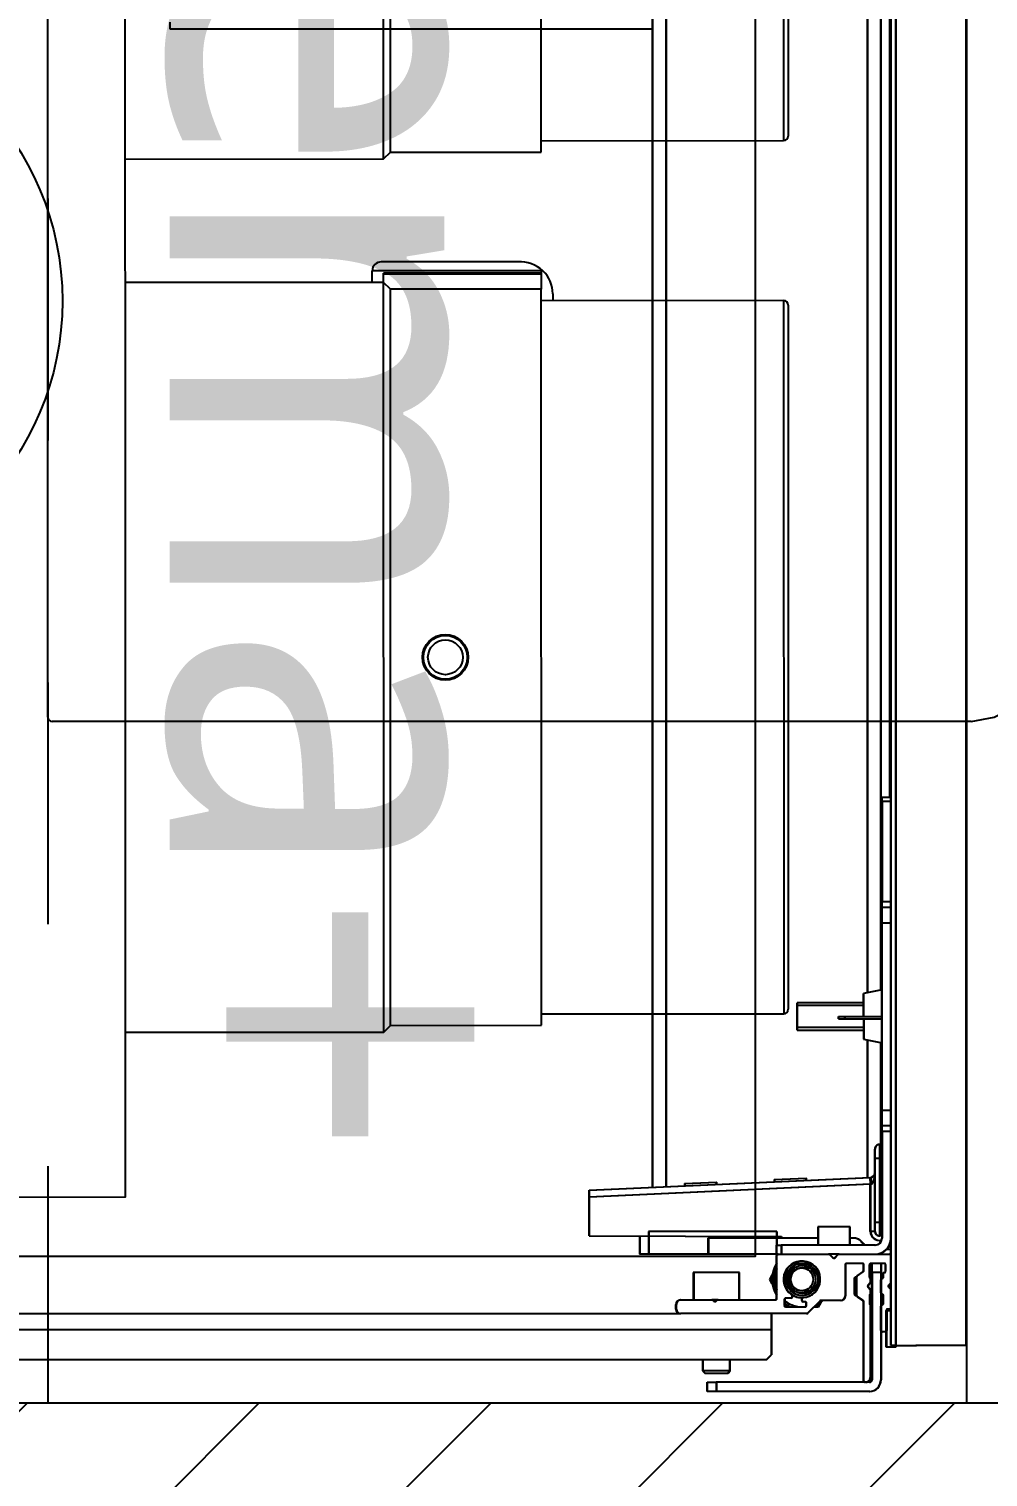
# Model space of a CAD drawing. Extents: x -2932 to 12371, y 2178 to 6224.
# Drawn here: x 6293.4 to 6314.38, y 4298.76 to 4330.44 of the extents above; entities that cross this region are included whole.
import ezdxf
from ezdxf import colors
from ezdxf.entities.mleader import LeaderData, LeaderLine
from ezdxf.math import Vec2, Vec3

# ---------------------------------------------------------------- set-up
doc = ezdxf.new("R2010")
doc.units = 0
doc.header["$PDMODE"] = 67
for name, pattern in [('ACAD_ISO02W100', [15, 12, -3]), ('prlm_ef', [0.165, 0.1, -0.065]), ('Style de ligne -1', [0.41664, 0.20828, -0.20836])]:
    doc.linetypes.add(name, pattern=pattern)
doc.layers.get('0').update_dxf_attribs({"color": 252})
doc.layers.add('_GAZELEC-BOITE INCORPO', color=36, linetype='Continuous', lineweight=18)
doc.layers.add('_GAZELEC-RESERVATION', color=1, linetype='Continuous', lineweight=18)
for name, color, linetype in [('B aménagement intérieur', 252, 'Continuous'), ('B GÈnÈral_Hatch', 252, 'Continuous'), ('B Général', 252, 'Continuous'), ('C ANNOTATIONS-prestations', 252, 'Continuous'), ('GAZ-GAZ N-1', 202, 'Continuous'), ('MTI900_Alu', 252, 'Continuous'), ('prlm-CHAUFF', 30, 'Continuous'), ('prlm-EAU-EF', 161, 'Continuous'), ('prlm-MOD', 64, 'Continuous')]:
    doc.layers.add(name, color=color, linetype=linetype)
doc.layers.add('prlm-ZEROPLOT', color=254, linetype='Continuous', plot=False)
doc.styles.add('Arial', font='arial.ttf')
doc.styles.add('prlm-chauff', font='trebucbi.ttf', dxfattribs={"height": 18})
doc.styles.get("Standard").update_dxf_attribs({"font": 'isocp.shx', "height": 15})
doc.dimstyles.new('200', dxfattribs={"dimscale": 0.1, "dimtxt": 150, "dimasz": 25, "dimexe": 50, "dimexo": 50, "dimgap": 20, "dimtad": 1, "dimdec": 0, "dimdsep": 46, "dimtxsty": 'Arial', "dimblk1": 'DOTBLANK', "dimblk2": 'DOTBLANK', "dimsah": 1, "dimcen": 25, "dimclrd": 5, "dimclre": 5, "dimadec": 0, "dimazin": 0, "dimtfac": 1, "dimtdec": 0, "dimtmove": 0, "dimatfit": 3, "dimldrblk": 'DOTBLANK', "dimfxl": 50, "dimtolj": 1, "dimtzin": 0, "dimarcsym": 0})

# ---------------------------------------------------------------- blocks, each defined once
blk = doc.blocks.new('A n1.200_wc-2')
at = {"layer": 'B Général', "linetype": 'Continuous'}
for p, q in [((-25, -20.1), (-25, 0)), ((-24.9, 0.1), (24.9, 0.1))]:
    blk.add_line(p, q, dxfattribs=at)
at = {"layer": 'B Général', "linetype": 'Continuous', "flags": 128}
blk.add_lwpolyline([(-25, -20.1), (-24.9, -20.6), (-24.75, -20.9), (-24.55, -21.2), (-24.3, -21.45), (-23.9, -21.7), (-23.4, -21.85), (-23.15, -21.9), (23.25, -21.9), (23.55, -21.85), (23.9, -21.7), (24.2, -21.5), (24.45, -21.3), (24.65, -21.05), (24.8, -20.75), (24.9, -20.5), (24.95, -20.3), (25, -20.1)], dxfattribs=at)
at = {"layer": 'B Général', "linetype": 'Continuous'}
blk.add_arc((-24.9, 0), 0.1, 90, 180, dxfattribs=at)
blk = doc.blocks.new('A n1.Groupe-6-1')
at = {"layer": 'B Général', "linetype": 'Style de ligne -1', "ltscale": 25.4, "flags": 128}
blk.add_lwpolyline([(-35.4, 7.6), (35.6, 7.6), (35.6, -32.4), (-35.4, -32.4)], close=True, dxfattribs=at)
at = {"layer": 'B Général', "xscale": -1, "rotation": 270}
blk.add_blockref('A n1.200_wc-2', (35.5, 7.5), dxfattribs=at)
blk = doc.blocks.new('A n1.WC-plan-PMR')
at = {"layer": 'B Général'}
blk.add_blockref('A n1.Groupe-6-1', (0, 0), dxfattribs=at)
blk = doc.blocks.new('A n1.T4 A32_A33 (2D)')
at = {"layer": 'B Général', "rotation": 180}
blk.add_blockref('A n1.WC-plan-PMR', (-583.58, 219.235), dxfattribs=at)
blk = doc.blocks.new('A n1.G 100_80')
at = {"layer": 'B Général', "linetype": 'Continuous'}
blk.add_line((48.52, 43.75), (48.52, -43.75), dxfattribs=at)
at = {"layer": 'B Général', "linetype": 'Continuous', "flags": 128}
blk.add_lwpolyline([(9.5, -45), (9.5, 45), (48.52, 45), (48.52, -45)], close=True, dxfattribs=at)
at = {"layer": 'C ANNOTATIONS-prestations'}
for p, q in [((43.05, 44.75), (42.85, 44.75)), ((42.85, 44.75), (42.85, 44.55)), ((46.4, 44.75), (43.05, 44.75)), ((43.05, 44.55), (43.05, 44.75)), ((42.75, 44.3), (42.8, 44.35)), ((42.8, 44.35), (43.3, 44.35)), ((42.85, 44.55), (43.05, 44.55)), ((46.4, 44.55), (43.05, 44.55)), ((43.3, 44.35), (43.35, 44.3)), ((46.27, 44.52), (46.27, 42.791)), ((46.32, 44.55), (46.3, 44.55)), ((46.42, 42.855), (46.42, 44.45)), ((46.45, 42.15), (46.45, 44.5)), ((46.65, 42.15), (46.65, 44.5)), ((13.65, 44.05), (44.15, 44.05)), ((43.35, 44.3), (42.75, 44.3)), ((42.75, 44.05), (42.75, 44.3)), ((43.35, 44.3), (43.35, 44.05)), ((44.15, 44.05), (44.25, 43.95)), ((44.25, 43.4), (44.25, 43.95)), ((46.97, 43.78), (46.77, 43.78)), ((46.77, 43.78), (46.77, 42.98)), ((46.87, 43.75), (46.87, -43.75)), ((46.97, 43.75), (46.87, 43.75)), ((46.97, 43.75), (46.97, 43.78)), ((46.97, -43.75), (46.97, 43.75)), ((46.97, 43.75), (47.42, 43.75)), ((48.52, 43.75), (47.42, 43.75)), ((13.55, 43.4), (44.25, 43.4)), ((44.25, 43.05), (44.25, 43.4)), ((46.65, 43.42), (46.65, 42.885)), ((46.74, 43.45), (46.68, 43.45)), ((46.77, 42.98), (46.77, 43.42)), ((15.5, 43.05), (42.27, 43.05)), ((42.17, 42.95), (42.17, 42.85)), ((45.028, 43.05), (42.27, 43.05)), ((42.979, 42.759), (42.999, 42.779)), ((43.041, 42.779), (43.061, 42.759)), ((44.566, 42.9), (44.54, 42.854)), ((44.54, 42.74), (44.54, 42.87)), ((44.57, 42.9), (44.99, 42.9)), ((44.92, 42.76), (44.92, 42.729)), ((44.99, 42.79), (44.95, 42.79)), ((45.02, 42.87), (45.02, 42.82)), ((45.321, 42.769), (45.049, 43.041)), ((45.27, 42.906), (45.184, 42.906)), ((45.328, 42.806), (45.27, 42.906)), ((45.77, 42.76), (45.342, 42.76)), ((46.257, 42.766), (46.133, 42.679)), ((46.4, 42.653), (46.4, 42.827)), ((46.7, 42.826), (46.7, 42.654)), ((46.77, 42.98), (46.87, 42.98)), ((46.84, 42.95), (46.8, 42.95)), ((42.27, 42.75), (42.958, 42.75)), ((42.55, 42.15), (42.55, 42.75)), ((43.082, 42.75), (42.958, 42.75)), ((43.082, 42.75), (44.34, 42.75)), ((43.55, 42.75), (43.55, 42.15)), ((44.37, 42.72), (44.37, 41.78)), ((44.68, 42.71), (44.57, 42.71)), ((44.71, 42.657), (44.71, 42.68)), ((45.87, 41.98), (45.87, 42.66)), ((46.07, 42.63), (46.09, 42.65)), ((46.07, 42.27), (46.07, 42.63)), ((46.07, 42.607), (46.12, 42.607)), ((46.09, 42.25), (46.09, 42.65)), ((46.09, 42.65), (46.12, 42.65)), ((46.12, 42.654), (46.12, 42.246)), ((46.371, 42.471), (46.42, 42.521)), ((46.4, 42.65), (46.45, 42.65)), ((46.4, 42.607), (46.45, 42.607)), ((46.42, 42.521), (46.42, 42.625)), ((46.65, 42.595), (46.65, 42.31)), ((46.661, 42.651), (46.7, 42.69)), ((46.661, 42.618), (46.661, 42.651)), ((46.821, 42.471), (46.87, 42.521)), ((46.835, 42.414), (46.835, 42.486)), ((43.55, 42.15), (42.55, 42.15)), ((44.278, 42.4), (44.22, 42.3)), ((44.22, 42.3), (44.278, 42.2)), ((46.07, 42.293), (46.12, 42.293)), ((46.09, 42.25), (46.07, 42.27)), ((46.12, 42.25), (46.09, 42.25)), ((46.133, 42.221), (46.257, 42.134)), ((46.42, 42.379), (46.371, 42.429)), ((46.4, 42.293), (46.45, 42.293)), ((46.4, 42.252), (46.4, 41.98)), ((46.45, 42.25), (46.4, 42.25)), ((46.42, 42.28), (46.42, 42.379)), ((46.65, 42.15), (46.45, 42.15)), ((46.45, 42.15), (46.45, 41.95)), ((46.65, 41.95), (46.65, 42.15)), ((46.661, 42.25), (46.661, 42.287)), ((46.7, 42.21), (46.661, 42.25)), ((46.7, 42.251), (46.7, 42.15)), ((46.7, 42.15), (46.72, 42.15)), ((46.87, 42.379), (46.821, 42.429)), ((45.114, 41.95), (44.726, 41.95)), ((45.529, 41.759), (45.599, 41.829)), ((45.641, 41.829), (45.711, 41.759)), ((46.24, 41.95), (45.9, 41.95)), ((46.27, 42.109), (46.27, 41.98)), ((46.72, 41.95), (46.43, 41.95)), ((46.75, 42.12), (46.75, 41.98)), ((41.57, 41.75), (41.37, 41.75)), ((41.37, 41.354), (41.37, 41.75)), ((42.87, 41.75), (41.57, 41.75)), ((41.57, 41.25), (41.57, 41.75)), ((44.37, 41.75), (42.87, 41.75)), ((42.87, 41.4), (42.87, 41.75)), ((44.4, 41.75), (44.37, 41.75)), ((44.37, 41.75), (44.37, 41.55)), ((44.37, 41.4), (44.37, 41.55)), ((44.37, 41.55), (44.47, 41.55)), ((44.4, 41.75), (45.508, 41.75)), ((44.47, 41.55), (44.47, 41.75)), ((46.52, 41.55), (44.47, 41.55)), ((45.27, 41.15), (45.27, 41.55)), ((45.732, 41.75), (45.508, 41.75)), ((45.732, 41.75), (46.84, 41.75)), ((45.97, 41.55), (45.97, 41.15)), ((46.87, 41.65), (46.765, 41.65)), ((46.87, 41.75), (46.84, 41.75)), ((40.27, 41.351), (44.47, 41.36)), ((40.27, 41.351), (40.27, 40.5)), ((44.37, 41.25), (41.57, 41.25)), ((44.37, 41.4), (42.87, 41.4)), ((44.37, 41.25), (44.37, 41.4)), ((45.27, 41.4), (44.37, 41.4)), ((44.47, 41.36), (44.472, 41.4)), ((46.067, 41.4), (45.97, 41.4)), ((46.42, 41.25), (46.42, 40.221)), ((46.52, 41.25), (46.42, 41.25)), ((46.52, 41.25), (46.52, 41.05)), ((46.67, 41.35), (46.62, 41.35)), ((46.62, 41.05), (46.62, 41.35)), ((46.67, 39.067), (46.67, 41.4)), ((45.97, 41.15), (45.27, 41.15)), ((46.52, 41.05), (46.52, 39.65)), ((46.52, 41.05), (46.62, 41.05)), ((46.62, 41.05), (46.67, 41.05)), ((46.62, 39.65), (46.62, 41.05)), ((46.42, 40.221), (40.27, 40.5)), ((40.27, 40.5), (40.27, 40.35)), ((40.27, 40.35), (46.413, 40.071)), ((41.65, 2.775), (41.65, 40.287)), ((41.95, 2.775), (41.95, 40.274)), ((42.354, 40.205), (42.357, 40.255)), ((42.354, 40.205), (43.056, 40.173)), ((43.058, 40.223), (43.056, 40.173)), ((44.316, 40.116), (44.319, 40.166)), ((44.316, 40.116), (45.018, 40.084)), ((45.02, 40.134), (45.018, 40.084)), ((46.35, 37.066), (46.35, 40.074)), ((46.413, 40.071), (46.42, 40.221)), ((46.413, 40.071), (46.425, 40.07)), ((46.425, 40.22), (46.42, 40.221)), ((46.52, 39.65), (46.52, 39.45)), ((46.52, 39.65), (46.62, 39.65)), ((46.67, 39.65), (46.62, 39.65)), ((46.62, 39.35), (46.62, 39.65)), ((46.62, 39.35), (46.67, 39.35)), ((46.65, 39.35), (46.65, 37.126)), ((46.87, 39.067), (46.67, 39.067)), ((46.67, 39.067), (46.67, 38.932)), ((46.67, 38.932), (46.67, 38.6)), ((46.67, 38.932), (46.87, 38.932)), ((46.67, 38.6), (46.67, 34.5)), ((46.67, 38.6), (46.87, 38.6)), ((46.27, 37.05), (46.67, 37.13)), ((44.82, 36.85), (44.82, 36.25)), ((44.82, 36.85), (46.27, 36.85)), ((46.27, 36.789), (44.82, 36.789)), ((46.27, 36.6), (46.27, 37.05)), ((45.725, 36.6), (45.725, 36.55)), ((45.725, 36.6), (45.861, 36.6)), ((45.725, 36.55), (45.861, 36.55)), ((45.861, 36.6), (45.861, 36.55)), ((45.861, 36.6), (46.67, 36.6)), ((45.861, 36.55), (46.67, 36.55)), ((46.27, 36.55), (46.27, 36.05)), ((46.27, 36.311), (44.82, 36.311)), ((46.27, 36.25), (44.82, 36.25)), ((46.67, 35.97), (46.27, 36.05)), ((46.35, 2.6), (46.35, 36.034)), ((46.65, 35.974), (46.65, 2.5)), ((46.67, 34.5), (46.87, 34.5)), ((46.67, 34.5), (46.67, 34.168)), ((46.87, 34.168), (46.67, 34.168)), ((46.67, 34.168), (46.67, 34.033)), ((46.67, 31.85), (46.67, 34.033)), ((46.67, 34.033), (46.87, 34.033)), ((46.67, 31.85), (46.67, 31.75)), ((46.87, 31.85), (46.67, 31.85)), ((46.67, 31.75), (46.87, 31.75)), ((46.85, 31.75), (46.85, 2.433)), ((31.1, 14.95), (41.65, 14.95))]:
    blk.add_line(p, q, dxfattribs=at)
at = {"layer": 'C ANNOTATIONS-prestations', "flags": 128}
for points in [[(46.4, 44.75, -0.198912), (46.577, 44.677, -0.198912), (46.65, 44.5)], [(46.27, 44.52, -0.198912), (46.279, 44.541, -0.198912), (46.3, 44.55)], [(46.32, 44.55, -0.198912), (46.391, 44.521, -0.198912), (46.42, 44.45)], [(46.4, 44.55, -0.198912), (46.435, 44.535, -0.198912), (46.45, 44.5)], [(46.65, 43.42, -0.198912), (46.659, 43.441, -0.198912), (46.68, 43.45)], [(46.74, 43.45, -0.198912), (46.761, 43.441, -0.198912), (46.77, 43.42)], [(42.17, 42.95, -0.198912), (42.199, 43.021, -0.198912), (42.27, 43.05)], [(42.27, 42.75, -0.198912), (42.199, 42.779, -0.198912), (42.17, 42.85)], [(42.999, 42.779, -0.198912), (43.02, 42.788, -0.198912), (43.041, 42.779)], [(44.54, 42.87, -0.198912), (44.549, 42.891, -0.198912), (44.57, 42.9)], [(44.54, 42.764, -0.104675), (44.761, 42.879, -0.104675), (45.009, 42.893)], [(44.54, 42.827, -0.02871), (44.603, 42.867, -0.02871), (44.67, 42.9)], [(44.92, 42.76, -0.198912), (44.929, 42.781, -0.198912), (44.95, 42.79)], [(44.99, 42.9, -0.198912), (45.011, 42.891, -0.198912), (45.02, 42.87)], [(45.02, 42.82, -0.198912), (45.011, 42.799, -0.198912), (44.99, 42.79)], [(45.028, 43.05, -0.098491), (45.039, 43.048, -0.098491), (45.049, 43.041)], [(45.207, 42.883, -0.041018), (45.298, 42.829, -0.041018), (45.379, 42.76)], [(45.342, 42.76, -0.098491), (45.331, 42.762, -0.098491), (45.321, 42.769)], [(45.77, 42.76, -0.198912), (45.841, 42.731, -0.198912), (45.87, 42.66)], [(46.27, 42.791, -0.120588), (46.267, 42.777, -0.120588), (46.257, 42.766)], [(46.4, 42.827, -0.155096), (46.406, 42.844, -0.155096), (46.42, 42.855)], [(46.675, 42.855, -0.17724), (46.657, 42.866, -0.17724), (46.65, 42.885)], [(46.675, 42.855, -0.17724), (46.693, 42.845, -0.17724), (46.7, 42.826)], [(46.8, 42.95, -0.198912), (46.779, 42.959, -0.198912), (46.77, 42.98)], [(46.84, 42.95, -0.198912), (46.861, 42.941, -0.198912), (46.87, 42.92)], [(42.979, 42.759, -0.098491), (42.969, 42.752, -0.098491), (42.958, 42.75)], [(43.082, 42.75, -0.098491), (43.071, 42.752, -0.098491), (43.061, 42.759)], [(44.37, 41.954, -0.14145), (44.27, 42.3, -0.14145), (44.37, 42.646)], [(44.37, 42.06, -0.103148), (44.32, 42.3, -0.103148), (44.37, 42.54)], [(44.34, 42.75, -0.198912), (44.361, 42.741, -0.198912), (44.37, 42.72)], [(44.948, 42.699, -0.366532), (45.318, 42.338, -0.366532), (45.023, 41.914, -0.366532), (44.556, 42.135, -0.366532), (44.697, 42.632)], [(44.57, 42.71, -0.198912), (44.549, 42.719, -0.198912), (44.54, 42.74)], [(44.68, 42.71, -0.198912), (44.701, 42.701, -0.198912), (44.71, 42.68)], [(44.697, 42.632, -0.082935), (44.817, 42.687, -0.082935), (44.948, 42.699)], [(44.71, 42.657, -0.122946), (44.706, 42.643, -0.122946), (44.697, 42.632)], [(44.948, 42.699, -0.189855), (44.928, 42.709, -0.189855), (44.92, 42.729)], [(46.12, 42.654, -0.120588), (46.123, 42.668, -0.120588), (46.133, 42.679)], [(46.371, 42.429, -0.198912), (46.362, 42.45, -0.198912), (46.371, 42.471)], [(46.42, 42.625, -0.155096), (46.406, 42.636, -0.155096), (46.4, 42.653)], [(46.661, 42.651, -0.013224), (46.655, 42.65, -0.013224), (46.65, 42.65)], [(46.65, 42.595, -0.17724), (46.657, 42.614, -0.17724), (46.675, 42.625)], [(46.7, 42.654, -0.17724), (46.693, 42.635, -0.17724), (46.675, 42.625)], [(46.821, 42.429, -0.198912), (46.812, 42.45, -0.198912), (46.821, 42.471)], [(46.133, 42.221, -0.120588), (46.123, 42.232, -0.120588), (46.12, 42.246)], [(46.257, 42.134, -0.120588), (46.267, 42.123, -0.120588), (46.27, 42.109)], [(46.4, 42.252, -0.155096), (46.406, 42.269, -0.155096), (46.42, 42.28)], [(46.675, 42.28, -0.17724), (46.657, 42.291, -0.17724), (46.65, 42.31)], [(46.65, 42.25, -0.013224), (46.655, 42.25, -0.013224), (46.661, 42.25)], [(46.675, 42.28, -0.17724), (46.693, 42.27, -0.17724), (46.7, 42.251)], [(46.72, 42.15, -0.198912), (46.741, 42.141, -0.198912), (46.75, 42.12)], [(45.599, 41.829, -0.198912), (45.62, 41.838, -0.198912), (45.641, 41.829)], [(45.9, 41.95, -0.198912), (45.879, 41.959, -0.198912), (45.87, 41.98)], [(46.27, 41.98, -0.198912), (46.261, 41.959, -0.198912), (46.24, 41.95)], [(46.43, 41.95, -0.198912), (46.409, 41.959, -0.198912), (46.4, 41.98)], [(46.75, 41.98, -0.198912), (46.741, 41.959, -0.198912), (46.72, 41.95)], [(44.4, 41.75, -0.198912), (44.379, 41.759, -0.198912), (44.37, 41.78)], [(45.529, 41.759, -0.098491), (45.519, 41.752, -0.098491), (45.508, 41.75)], [(45.732, 41.75, -0.098491), (45.721, 41.752, -0.098491), (45.711, 41.759)], [(46.22, 41.472, -0.028434), (46.259, 41.513, -0.028434), (46.302, 41.55)], [(46.52, 41.75, -0.198912), (46.767, 41.648, -0.198912), (46.87, 41.4)], [(46.52, 41.55, -0.198912), (46.626, 41.506, -0.198912), (46.67, 41.4)], [(46.87, 41.78, -0.198912), (46.861, 41.759, -0.198912), (46.84, 41.75)], [(46.22, 41.472, -0.109774), (46.151, 41.419, -0.109774), (46.067, 41.4)], [(46.42, 41.25, -0.227222), (46.495, 41.406, -0.227222), (46.663, 41.445)], [(46.52, 41.25, -0.198912), (46.549, 41.321, -0.198912), (46.62, 41.35)], [(46.425, 40.07, -0.193016), (46.492, 40.04, -0.193016), (46.52, 39.97)], [(46.62, 39.35, -0.198912), (46.549, 39.379, -0.198912), (46.52, 39.45)]]:
    blk.add_lwpolyline(points, format="xyb", dxfattribs=at)
at = {"layer": 'C ANNOTATIONS-prestations'}
for radius in [0.35, 0.3, 0.25]:
    blk.add_circle((44.92, 42.3), radius, dxfattribs=at)
for points, knots in [([(46.425, 40.07), (46.424, 40.07), (46.424, 40.071), (46.424, 40.072), (46.423, 40.074), (46.422, 40.083), (46.422, 40.103), (46.422, 40.13), (46.423, 40.182), (46.424, 40.218), (46.424, 40.219), (46.425, 40.22)], [0, 0, 0, 1, 2, 3, 4, 5, 6, 7, 8, 8, 9, 9, 9]), ([(46.425, 40.22), (46.425, 40.22), (46.437, 40.218), (46.454, 40.206), (46.467, 40.191), (46.48, 40.171), (46.491, 40.146), (46.501, 40.117), (46.513, 40.068), (46.52, 40.004), (46.52, 39.975), (46.52, 39.972), (46.52, 39.97)], [0, 0, 0, 1, 2, 3, 4, 5, 6, 7, 8, 9, 9, 10, 10, 10])]:
    blk.add_open_spline(points, degree=2, knots=knots, dxfattribs=at)
blk = doc.blocks.new('xi.thema+')
at = {"layer": 'prlm-CHAUFF', "color": 0}
blk.add_lwpolyline([(-20.9, 0), (-20.9, 34.4), (20.9, 34.4), (20.9, 0)], close=True, dxfattribs=at)
blk.add_circle((0, 13), 6.25, dxfattribs=at)
at = {"layer": 'prlm-CHAUFF', "color": 0, "insert": (0, 25.539), "char_height": 8, "width": 7.19706, "attachment_point": 5, "style": 'prlm-chauff'}
blk.add_mtext('thema+', dxfattribs=at)
blk = doc.blocks.new('A n0.MTI900_Alu_390')
at = {"layer": 'MTI900_Alu', "color": 1, "linetype": 'Continuous'}
for p, q in [((-4.34, -0.405), (-4.34, -3.475)), ((-4.405, -0.415), (-4.405, -3.465)), ((-4.305, -0.6), (-4.305, -3.277)), ((-1.495, -2.16), (-1.495, -3.215)), ((-1.48, -2.16), (-1.495, -2.16)), ((-4.1351, -3.077), (-4.136, -3.497)), ((-4.1351, -3.077), (-4.05, -3.077)), ((-4.0221, -3.692), (-4.05, -3.077)), ((-4.05, -3.077), (-4.035, -3.077)), ((-4.035, -3.077), (-4.0071, -3.6913)), ((-4.175, -3.207), (-4.175, -3.187)), ((-4.1353, -3.187), (-4.175, -3.187)), ((-4.175, -3.337), (-4.175, -3.207)), ((-4.125, -3.207), (-4.175, -3.207)), ((-4.125, -3.487), (-4.125, -3.207)), ((-0.2775, -3.215), (-4.0287, -3.215)), ((-0.2775, -3.245), (-4.0274, -3.245)), ((-4.305, -3.5528), (-4.305, -3.277)), ((-4.295, -3.267), (-4.285, -3.267)), ((-4.275, -3.277), (-4.275, -3.3458)), ((-4.0205, -3.2854), (-4.0255, -3.2857)), ((-4.0205, -3.2854), (-4.0173, -3.3556)), ((-4.43, -3.325), (-4.435, -3.33)), ((-4.43, -3.385), (-4.43, -3.325)), ((-4.405, -3.325), (-4.43, -3.325)), ((-4.215, -3.305), (-4.275, -3.305)), ((-4.215, -3.405), (-4.215, -3.305)), ((-4.475, -3.355), (-4.475, -3.335)), ((-4.475, -3.335), (-4.455, -3.335)), ((-4.475, -3.69), (-4.475, -3.355)), ((-4.455, -3.355), (-4.475, -3.355)), ((-4.455, -3.335), (-4.455, -3.355)), ((-4.455, -3.69), (-4.455, -3.355)), ((-4.435, -3.33), (-4.435, -3.38)), ((-4.2759, -3.3479), (-4.2779, -3.3499)), ((-4.2779, -3.3541), (-4.2759, -3.3561)), ((-4.275, -3.3582), (-4.275, -3.3458)), ((-4.175, -3.487), (-4.175, -3.337)), ((-4.14, -3.337), (-4.175, -3.337)), ((-4.14, -3.487), (-4.14, -3.337)), ((-4.0223, -3.3558), (-4.0173, -3.3556)), ((-4.435, -3.38), (-4.43, -3.385)), ((-4.43, -3.385), (-4.405, -3.385)), ((-4.275, -3.3582), (-4.275, -3.484)), ((-4.275, -3.405), (-4.215, -3.405)), ((-4.405, -3.465), (-4.395, -3.475)), ((-4.34, -3.475), (-4.395, -3.475)), ((-4.305, -3.475), (-4.34, -3.475)), ((-4.24, -3.4778), (-4.23, -3.472)), ((-4.23, -3.472), (-4.22, -3.4778)), ((-4.0116, -3.4816), (-4.0166, -3.4819)), ((-4.0116, -3.4816), (-4.0084, -3.5518)), ((-4.29, -3.5066), (-4.2854, -3.504)), ((-4.29, -3.507), (-4.29, -3.549)), ((-4.274, -3.504), (-4.287, -3.504)), ((-4.272, -3.487), (-4.178, -3.487)), ((-4.271, -3.518), (-4.271, -3.507)), ((-4.175, -3.49), (-4.175, -3.487)), ((-4.175, -3.487), (-4.155, -3.487)), ((-4.175, -3.49), (-4.175, -3.6008)), ((-4.155, -3.497), (-4.175, -3.497)), ((-4.14, -3.487), (-4.155, -3.487)), ((-4.155, -3.487), (-4.155, -3.497)), ((-4.155, -3.702), (-4.155, -3.497)), ((-4.125, -3.487), (-4.14, -3.487)), ((-4.14, -3.577), (-4.14, -3.487)), ((-4.136, -3.497), (-4.14, -3.4972)), ((-4.279, -3.549), (-4.279, -3.545)), ((-4.276, -3.542), (-4.2729, -3.542)), ((-4.2657, -3.521), (-4.268, -3.521)), ((-4.195, -3.5614), (-4.195, -3.5226)), ((-3.685, -3.532), (-3.625, -3.532)), ((-3.685, -3.532), (-3.685, -3.677)), ((-3.6789, -3.677), (-3.6789, -3.532)), ((-3.6311, -3.677), (-3.6311, -3.532)), ((-3.625, -3.677), (-3.625, -3.532)), ((-4.2769, -3.5821), (-4.3041, -3.5549)), ((-4.2906, -3.577), (-4.2906, -3.5684)), ((-4.2806, -3.5828), (-4.2906, -3.577)), ((-4.287, -3.552), (-4.282, -3.552)), ((-4.115, -3.577), (-4.155, -3.577)), ((-4.115, -3.647), (-4.115, -3.577)), ((-4.0134, -3.552), (-4.0084, -3.5518)), ((-4.276, -3.627), (-4.276, -3.5842)), ((-4.1759, -3.6029), (-4.1829, -3.6099)), ((-4.175, -3.6232), (-4.175, -3.6008)), ((-4.198, -3.637), (-4.266, -3.637)), ((-4.195, -3.674), (-4.195, -3.64)), ((-4.1829, -3.6141), (-4.1759, -3.6211)), ((-4.175, -3.6232), (-4.175, -3.734)), ((-3.66, -3.6225), (-3.655, -3.6225)), ((-3.66, -3.6225), (-3.66, -3.6361)), ((-3.66, -3.6361), (-3.655, -3.6361)), ((-3.66, -3.6361), (-3.66, -3.717)), ((-3.655, -3.6225), (-3.655, -3.6361)), ((-3.655, -3.6361), (-3.655, -3.717)), ((-4.2766, -3.6757), (-4.2679, -3.6633)), ((-4.2654, -3.662), (-4.2246, -3.662)), ((-4.263, -3.657), (-4.265, -3.659)), ((-4.225, -3.659), (-4.265, -3.659)), ((-4.265, -3.659), (-4.265, -3.662)), ((-4.227, -3.657), (-4.263, -3.657)), ((-4.2607, -3.657), (-4.2607, -3.662)), ((-4.2293, -3.657), (-4.2293, -3.662)), ((-4.225, -3.659), (-4.227, -3.657)), ((-4.225, -3.662), (-4.225, -3.659)), ((-4.2221, -3.6633), (-4.2134, -3.6757)), ((-4.155, -3.647), (-4.115, -3.647)), ((-4.14, -3.6567), (-4.14, -3.647)), ((-4.455, -3.682), (-4.455, -3.68)), ((-4.452, -3.677), (-4.2791, -3.677)), ((-4.215, -3.695), (-4.45, -3.695)), ((-4.2855, -3.692), (-4.445, -3.692)), ((-4.2653, -3.69), (-4.2827, -3.69)), ((-4.265, -3.69), (-4.265, -3.695)), ((-4.2521, -3.692), (-4.2625, -3.692)), ((-4.2607, -3.69), (-4.2607, -3.695)), ((-4.2471, -3.6871), (-4.2521, -3.692)), ((-4.2379, -3.692), (-4.2429, -3.6871)), ((-4.228, -3.692), (-4.2379, -3.692)), ((-4.2293, -3.69), (-4.2293, -3.695)), ((-4.2252, -3.69), (-4.198, -3.69)), ((-4.225, -3.695), (-4.225, -3.69)), ((-4.215, -3.715), (-4.215, -3.695)), ((-4.215, -3.695), (-4.195, -3.695)), ((-4.2109, -3.677), (-4.198, -3.677)), ((-4.195, -3.722), (-4.195, -3.693)), ((-4.125, -3.692), (-4.0221, -3.692)), ((-4.125, -3.702), (-4.125, -3.692)), ((-4.125, -3.702), (-4.105, -3.702)), ((-4.105, -3.702), (-3.965, -3.702)), ((-4.105, -3.702), (-4.105, -3.712)), ((-4.0071, -3.6913), (-4.0221, -3.692)), ((-4.022, -3.6925), (-4.0221, -3.692)), ((-3.7066, -3.685), (-4.0074, -3.685)), ((-4.0071, -3.6913), (-4.007, -3.6925)), ((-3.965, -3.702), (-3.945, -3.702)), ((-3.965, -3.702), (-3.965, -3.712)), ((-3.705, -3.677), (-3.713, -3.717)), ((-3.66, -3.677), (-3.705, -3.677)), ((-3.655, -3.677), (-3.605, -3.677)), ((-3.597, -3.717), (-3.605, -3.677)), ((-0.26, -3.685), (-3.6034, -3.685)), ((-4.215, -3.715), (-4.45, -3.715)), ((-4.378, -3.747), (-4.378, -3.727)), ((-4.378, -3.727), (-4.298, -3.727)), ((-4.375, -3.737), (4.375, -3.737)), ((-4.375, -3.747), (-4.375, -3.737)), ((-4.345, -3.724), (-4.345, -3.718)), ((-4.342, -3.715), (-4.2885, -3.715)), ((-4.298, -3.727), (-4.342, -3.727)), ((-4.298, -3.727), (-4.298, -3.737)), ((-4.295, -3.734), (-4.295, -3.73)), ((-4.2826, -3.72), (-4.2654, -3.72)), ((-4.2651, -3.7161), (-4.269, -3.72)), ((-4.2618, -3.7161), (-4.2651, -3.7161)), ((-4.2595, -3.715), (-4.231, -3.715)), ((-4.2471, -3.7321), (-4.2521, -3.737)), ((-4.2414, -3.7335), (-4.2486, -3.7335)), ((-4.2379, -3.737), (-4.2429, -3.7321)), ((-4.2249, -3.7161), (-4.2287, -3.7161)), ((-4.2251, -3.72), (-4.215, -3.72)), ((-4.221, -3.72), (-4.2249, -3.7161)), ((-4.195, -3.715), (-4.215, -3.715)), ((-4.215, -3.72), (-4.215, -3.722)), ((-4.212, -3.725), (-4.198, -3.725)), ((-4.175, -3.737), (-4.175, -3.734)), ((-4.165, -3.737), (-4.165, -3.7265)), ((-3.9067, -3.717), (-4.14, -3.717)), ((-4.135, -3.717), (-4.135, -3.712)), ((-4.105, -3.712), (-4.135, -3.712)), ((-4.105, -3.712), (-4.105, -3.717)), ((-3.965, -3.712), (-4.105, -3.712)), ((-3.965, -3.717), (-3.965, -3.712)), ((-3.935, -3.712), (-3.965, -3.712)), ((-3.935, -3.712), (-3.935, -3.717)), ((-3.935, -3.715), (-3.7126, -3.715)), ((-3.9067, -3.737), (-3.9067, -3.717)), ((-3.9067, -3.717), (-3.8932, -3.717)), ((-3.8932, -3.717), (-3.86, -3.717)), ((-3.8932, -3.717), (-3.8932, -3.737)), ((-3.86, -3.717), (-3.45, -3.717)), ((-3.86, -3.717), (-3.86, -3.737)), ((-3.5974, -3.715), (-0.25, -3.715)), ((-3.45, -3.717), (-3.45, -3.737)), ((-3.45, -3.717), (-3.4168, -3.717)), ((-3.4168, -3.737), (-3.4168, -3.717)), ((-3.4168, -3.717), (-3.4033, -3.717)), ((-3.185, -3.717), (-3.4033, -3.717)), ((-3.4033, -3.717), (-3.4033, -3.737)), ((-3.185, -3.717), (-3.175, -3.717)), ((-3.185, -3.737), (-3.185, -3.717)), ((-3.175, -3.717), (-3.175, -3.737)), ((-3.175, -3.735), (-0.2433, -3.735)), ((-4.375, -3.747), (-4.378, -3.747)), ((4.375, -3.747), (-4.375, -3.747)), ((-4.375, -3.747), (-4.375, -3.792)), ((-4.375, -3.902), (-4.375, -3.792)), ((-4.375, -3.902), (4.375, -3.902))]:
    blk.add_line(p, q, dxfattribs=at)
for radius in [0.035, 0.03, 0.025]:
    blk.add_circle((-4.23, -3.542), radius, dxfattribs=at)
for centre, radius, start, end in [((-4.295, -3.277), 0.01, 90, 180), ((-4.285, -3.277), 0.01, 0, 90), ((-4.2758, -3.352), 0.003, 135, 225), ((-4.278, -3.3458), 0.003, 315, 0), ((-4.278, -3.3582), 0.003, 0, 45), ((-4.272, -3.484), 0.003, 180, 270), ((-4.23, -3.542), 0.065, 57.7958, 122.2042), ((-4.23, -3.542), 0.06, 66.4435, 113.5565), ((-4.287, -3.507), 0.003, 90, 180), ((-4.23, -3.542), 0.06, 140.7035, 188.509), ((-4.23, -3.542), 0.065, 144.2242, 157.3801), ((-4.274, -3.507), 0.003, 0, 90), ((-4.23, -3.542), 0.04, 184.0006, 146.0728), ((-4.178, -3.49), 0.003, 0, 90), ((-4.276, -3.545), 0.003, 90, 180), ((-4.2729, -3.545), 0.003, 4.0006, 90), ((-4.268, -3.518), 0.003, 180, 270), ((-4.23, -3.542), 0.04, 146.0728, 184.0006), ((-4.2657, -3.518), 0.003, 270, 326.0728), ((-4.302, -3.5528), 0.003, 180, 225), ((-4.287, -3.549), 0.003, 180, 270), ((-4.23, -3.542), 0.065, 206.162, 224.9525), ((-4.282, -3.549), 0.003, 270, 0), ((-4.279, -3.5842), 0.003, 0, 45), ((-4.1808, -3.612), 0.003, 135, 225), ((-4.178, -3.6008), 0.003, 315, 0), ((-4.266, -3.627), 0.01, 180, 270), ((-4.198, -3.64), 0.003, 0, 90), ((-4.178, -3.6232), 0.003, 0, 45), ((-4.2654, -3.665), 0.003, 90, 145.008), ((-4.2246, -3.665), 0.003, 34.992, 90), ((-4.198, -3.674), 0.003, 270, 0), ((-4.1151, -3.7104), 0.05, 129.8841, 142.9139), ((-4.16, -3.6567), 0.02, 309.8841, 0), ((-4.45, -3.69), 0.025, 180, 270), ((-4.452, -3.68), 0.003, 90, 180), ((-4.445, -3.682), 0.01, 180, 270), ((-4.45, -3.69), 0.005, 180, 270), ((-4.2827, -3.693), 0.003, 90, 160.5288), ((-4.2791, -3.674), 0.003, 270, 325.008), ((-4.2653, -3.693), 0.003, 19.4712, 90), ((-4.245, -3.6892), 0.003, 45, 135), ((-4.2252, -3.693), 0.003, 90, 160.5288), ((-4.2109, -3.674), 0.003, 214.992, 270), ((-4.198, -3.693), 0.003, 0, 90), ((-4.14, -3.702), 0.035, 180, 270), ((-4.14, -3.702), 0.015, 180, 270), ((-4.125, -3.712), 0.02, 90, 192.412), ((-4.125, -3.712), 0.01, 90, 180), ((-3.997, -3.692), 0.01, 182.6026, 270), ((-3.945, -3.712), 0.01, 0, 90), ((-4.342, -3.718), 0.003, 90, 180), ((-4.342, -3.724), 0.003, 180, 270), ((-4.298, -3.73), 0.003, 0, 90), ((-4.292, -3.734), 0.003, 180, 270), ((-4.2885, -3.718), 0.003, 9.5941, 90), ((-4.2826, -3.717), 0.003, 189.5941, 270), ((-4.2654, -3.717), 0.003, 270, 350.4059), ((-4.275, -3.715), 0.01, 353.9388, 0), ((-4.2595, -3.718), 0.003, 90, 170.4059), ((-4.245, -3.7342), 0.003, 45, 135), ((-4.231, -3.718), 0.003, 9.5941, 90), ((-4.2251, -3.717), 0.003, 189.5941, 270), ((-4.215, -3.715), 0.01, 180, 186.0612), ((-4.212, -3.722), 0.003, 180, 270), ((-4.198, -3.722), 0.003, 270, 0), ((-4.178, -3.734), 0.003, 270, 0)]:
    blk.add_arc(centre, radius, start, end, dxfattribs=at)
for centre, major_axis, ratio, start_param, end_param in [((-4.022, -3.6931), (0.015, 0.0007), 0.045361, 0, 1.568734), ((-3.997, -3.692), (0.025, 0), 0.4, 3.187016, 4.712389)]:
    blk.add_ellipse(centre, major_axis=major_axis, ratio=ratio, start_param=start_param, end_param=end_param, dxfattribs=at)
blk = doc.blocks.new('xi.uta-yzen-g')
at = {"layer": 'prlm-CHAUFF', "ltscale": 50}
for p, q in [((1.8, 35.02), (17.4, 35.02)), ((1.9, 35.12), (17.3, 35.12)), ((17.4, 29.72), (17.4, 35.02)), ((20.9, 35.02), (36.5, 35.02)), ((20.9, 35.02), (20.9, 29.72)), ((21, 35.12), (36.4, 35.12)), ((36.5, 29.72), (36.5, 35.02)), ((20.75, 29.97), (20.9, 29.97)), ((17.65, 29.72), (1.55, 29.72)), ((17.65, 26.42), (17.65, 29.72)), ((20.244, 29.72), (20.65, 29.72)), ((20.244, 29.72), (20.244, 26.02)), ((20.3, 29.72), (20.3, 26.27)), ((20.32, 29.72), (20.32, 26.27)), ((36.75, 29.72), (20.65, 29.72)), ((20.65, 29.72), (20.65, 26.42)), ((36.75, 26.42), (36.75, 29.72)), ((20.05, 29.216), (20.05, 26.22)), ((20.3, 28.42), (20.32, 28.42)), ((20.32, 28.07), (20.3, 28.07)), ((20.3, 27.693), (20.32, 27.693)), ((20.32, 27.343), (20.3, 27.343)), ((20.3, 27.293), (20.32, 27.293)), ((20.32, 27.193), (20.3, 27.193)), ((17.65, 26.42), (1.55, 26.42)), ((17.8, 26.27), (17.65, 26.42)), ((20.65, 26.42), (20.5, 26.27)), ((36.75, 26.42), (20.65, 26.42)), ((36.9, 26.27), (36.75, 26.42)), ((17.8, 26.27), (1.4, 26.27)), ((17.8, 20.62), (17.8, 26.27)), ((20.5, 26.02), (20.25, 26.02)), ((20.32, 26.27), (20.3, 26.27)), ((20.5, 26.27), (20.32, 26.27)), ((36.9, 26.27), (20.5, 26.27)), ((20.5, 26.27), (20.5, 20.62)), ((36.9, 20.62), (36.9, 26.27))]:
    blk.add_line(p, q, dxfattribs=at)
blk.add_lwpolyline([(-40.5, 20.62), (-40.5, 3.9), (40.5, 3.9), (40.5, 20.62)], close=True, dxfattribs=at)
for radius in [0.5, 0.48, 0.38]:
    blk.add_circle((28.7, 27.62), radius, dxfattribs=at)
for centre, radius, start, end in [((17.3, 35.02), 0.1, 0, 90), ((21, 35.02), 0.1, 90, 180), ((36.4, 35.02), 0.1, 0, 90), ((20.75, 29.27), 0.7, 90, 136.2731), ((20.825, 29.24), 0.776, 138.5248, 181.7675), ((20.25, 26.22), 0.2, 180, 268.3239), ((20.25, 26.22), 0.2, 268.3239, 270)]:
    blk.add_arc(centre, radius, start, end, dxfattribs=at)
for centre, major_axis, ratio, start_param, end_param in [((20.75, 28.959), (-0.45, 0), 0.974723, 5.983927, 6.283185), ((20.75, 28.603), (-0.45, 0), 0.974723, 5.983927, 6.283185), ((21.55, 28.603), (-1.25, 0), 0.146694, 0, 0.179125)]:
    blk.add_ellipse(centre, major_axis=major_axis, ratio=ratio, start_param=start_param, end_param=end_param, dxfattribs=at)
blk.add_open_spline([(20.318, 29.391), (20.314, 29.379), (20.311, 29.366), (20.303, 29.324), (20.3, 29.294), (20.3, 29.265)], degree=3, knots=[0.8185803, 0.8185803, 0.8185803, 0.8185803, 0.875, 0.875, 1, 1, 1, 1], dxfattribs=at)
blk = doc.blocks.new('xi.dchrob')
at = {"layer": 'prlm-ZEROPLOT', "color": 253, "linetype": 'ACAD_ISO02W100', "ltscale": 5}
for radius in [180, 120]:
    blk.add_circle((13.375, 0), radius, dxfattribs=at)
blk = doc.blocks.new('_DOTBLANK')
at = {"color": 0, "linetype": 'ByBlock'}
blk.add_line((-0.5, 0), (-1, 0), dxfattribs=at)
blk.add_circle((0, 0), 0.5, dxfattribs=at)
blk = doc.blocks.new('*D381')
at = {"layer": '_GAZELEC-BOITE INCORPO', "color": 5, "lineweight": -2, "transparency": 16777216}
for p, q in [((6310.82, 4360.583), (6397.669, 4360.583)), ((6392.669, 4358.083), (6392.669, 4302.889)), ((6310.82, 4300.389), (6397.669, 4300.389))]:
    blk.add_line(p, q, dxfattribs=at)
at = {"layer": 'Defpoints', "color": 0, "transparency": 16777216}
for p in [(6305.82, 4360.583), (6305.82, 4300.389), (6392.669, 4300.389)]:
    blk.add_point(p, dxfattribs=at)
at = {"layer": '_GAZELEC-BOITE INCORPO', "color": 5, "lineweight": -2, "transparency": 16777216, "xscale": 2.5, "yscale": 2.5, "zscale": 2.5}
for p, rotation in [((6392.669, 4360.583), 90), ((6392.669, 4300.389), 270)]:
    blk.add_blockref('_DOTBLANK', p, dxfattribs=dict(at, rotation=rotation))
at = {"layer": '_GAZELEC-BOITE INCORPO', "color": 0, "transparency": 16777216, "insert": (6383.01, 4330.486), "char_height": 15, "attachment_point": 5, "rotation": 90, "style": 'Arial'}
blk.add_mtext('\\A1;60', dxfattribs=at)

msp = doc.modelspace()

# ---------------------------------------------------------------- hatches: boundary and pattern name
at = {"layer": 'B GÈnÈral_Hatch', "linetype": 'Continuous'}
h = msp.add_hatch(dxfattribs=at)
h.set_pattern_fill('50_BETON', color=256, style=0, pattern_type=2)
h.set_pattern_definition([(45, (0, 0), (2.4253472, -2.6458333), [])])
h.paths.add_polyline_path([(6456.168, 4300.389), (6225.888, 4300.389), (6209.888, 4282.389), (6456.168, 4282.389)])

# ---------------------------------------------------------------- linework, layer by layer
at = {"layer": 'B Général', "linetype": 'Continuous', "lineweight": 18}
msp.add_line((6233.888, 4300.389), (6456.168, 4300.389), dxfattribs=at)
at = {"layer": 'B Général', "linetype": 'Continuous'}
msp.add_line((6233.888, 4300.389), (6456.168, 4300.389), dxfattribs=at)
at = {"layer": 'GAZ-GAZ N-1'}
msp.add_spline([(6221.575, 4240.529), (6245.822, 4240.533), (6301.459, 4240.533), (6362.95, 4240.533), (6411.257, 4248.522), (6423.304, 4264.768), (6433.276, 4295.63), (6431.86, 4311.442), (6427.301, 4323.361), (6414.383, 4337.494), (6394.6, 4349.457), (6371.949, 4356.745), (6356.968, 4358.442), (6317.894, 4364.654), (6288.526, 4365.581)], degree=3, dxfattribs=at)
at = {"layer": 'prlm-EAU-EF', "linetype": 'prlm_ef'}
for points in [[(5177.95, 4446.021), (5161.915, 4446.021), (5147.881, 4444.816), (5128.005, 4440.018), (5117.471, 4435.532), (5107.41, 4429.929), (5098.117, 4419.339), (5094.045, 4411.188), (5091.225, 4386.156), (5089.873, 4366.145), (5088.273, 4338.718), (5083.861, 4301.678), (5083.861, 4277.262), (5095.259, 4241.911), (5119.325, 4217.845), (5169.547, 4213.631), (5218.287, 4222.862), (5249.142, 4231.11), (5276.964, 4233.829), (5369.753, 4210.309), (5430.536, 4195.63), (5478.15, 4191.823), (5567.143, 4191.823), (5693.92, 4191.823), (5989.915, 4191.823), (6151.093, 4191.823), (6235.036, 4191.823), (6295.309, 4191.823), (6306.79, 4191.823), (6315.4, 4191.823), (6355.583, 4183.805), (6384.284, 4163.409), (6398.635, 4124.212), (6393.532, 4087.564), (6354.195, 4072.367), (6335.868, 4072.367), (6292.694, 4071.692)], [(5177.137, 4444.697), (5161.763, 4444.697), (5147.385, 4443.056), (5129.165, 4437.584), (5114.477, 4430.909), (5105.919, 4424.644), (5101.287, 4418.768), (5097.257, 4411.111), (5095.109, 4398.587), (5095.109, 4375.477), (5093.912, 4354.549), (5092.716, 4333.128), (5090.486, 4307.679), (5092.141, 4280.071), (5101.527, 4253.206), (5121.204, 4229.841), (5163.24, 4228.053), (5237.026, 4245.584), (5289.964, 4250.078), (5361.297, 4235.168), (5413.83, 4218.02), (5481.512, 4213.446), (5936.354, 4213.446), (6159.754, 4213.446), (6318.296, 4213.446), (6348.484, 4213.446), (6366.203, 4213.446), (6410.523, 4228.749), (6430.867, 4261.539), (6436.14, 4313.763), (6394.768, 4355.135), (6351.952, 4362.893), (6292.364, 4362.893)]]:
    msp.add_spline(points, degree=3, dxfattribs=at)

# ---------------------------------------------------------------- block references
at = {"layer": 'B aménagement intérieur', "xscale": -1, "rotation": 180}
for name, p in [('A n1.T4 A32_A33 (2D)', (6912.988, 4552.024)), ('A n1.G 100_80', (6265.388, 4345.389))]:
    msp.add_blockref(name, p, dxfattribs=at)
at = {"layer": 'prlm-CHAUFF', "xscale": 9.999999999999975, "yscale": 9.999999999999975, "zscale": 9.999999999999975, "rotation": 89.99988466022917}
msp.add_blockref('A n0.MTI900_Alu_390', (6274.879, 4345.389), dxfattribs=at)
at = {"layer": 'prlm-CHAUFF'}
for name, p, rotation in [('xi.uta-yzen-g', (6274.879, 4345.389), 270.01224236823), ('xi.thema+', (6274.879, 4324.489), 269.9998100426611)]:
    msp.add_blockref(name, p, dxfattribs=dict(at, rotation=rotation))
at = {"layer": 'prlm-MOD', "rotation": 90}
msp.add_blockref('xi.dchrob', (6263.63, 4398.73), dxfattribs=at)

# ---------------------------------------------------------------- dimensions: what is measured, and where the dimension line sits
at = {"layer": '_GAZELEC-BOITE INCORPO'}
dim = msp.add_linear_dim(base=(6392.669, 4300.389), p1=(6305.82, 4360.583), p2=(6305.82, 4300.389), angle=90, dimstyle='200', dxfattribs=at)
dim.commit()
dim.dimension.update_dxf_attribs({"geometry": '*D381', "text_midpoint": (6383.01, 4330.486)})

# ---------------------------------------------------------------- leaders
at = {"layer": '_GAZELEC-RESERVATION', "color": 6}
ml = msp.add_multileader_mtext('Standard', dxfattribs=at)
ml.set_content('résa n°6\\P450X250 en dalle haute', color=6)
ml.set_leader_properties()
ml.build(insert=Vec2(0, 0))
ml.multileader.update_dxf_attribs({"has_text_frame": 1, "arrow_head_size": 8, "scale": 20})
ctx = ml.context
ctx.base_point, ctx.scale, ctx.char_height, ctx.arrow_head_size, ctx.landing_gap_size, ctx.plane_origin = Vec3(4224.277, 4334.083), 20, 8, 8, 4, Vec3(4348.429, 4518.804)
notes = []
notes.append((ctx, [(1, (1, 1, 0), (4215.292, 4334.083), (1, 0), 8.984, [(0, [(4154.249, 4269.757)], 0, [])])]))
ctx.mtext.insert, ctx.mtext.width, ctx.mtext.flow_direction = Vec3(4228.277, 4338.083), 156.88504, 5
ml = msp.add_multileader_mtext('Standard', dxfattribs=at)
ml.set_content('résa n°18\\P400X850 en dalle haute', color=6)
ml.set_leader_properties()
ml.build(insert=Vec2(0, 0))
ml.multileader.update_dxf_attribs({"has_text_frame": 1, "arrow_head_size": 8, "scale": 20})
ctx = ml.context
ctx.base_point, ctx.scale, ctx.char_height, ctx.arrow_head_size, ctx.landing_gap_size, ctx.plane_origin = Vec3(5012.517, 4250.703), 20, 8, 8, 4, Vec3(5137.266, 4435.423)
notes.append((ctx, [(0, (1, 1, 0), (5139.902, 4250.703), (-1, 0), 8.984, [(0, [(5212.502, 4313.46)], 0, [])])]))
ctx.mtext.insert, ctx.mtext.width, ctx.mtext.flow_direction = Vec3(5016.517, 4254.703), 156.88504, 5
for ctx, leaders in notes:
    for number, flags, end, landing, length, lines in leaders:
        leader = LeaderData()
        leader.index, (leader.has_last_leader_line, leader.has_dogleg_vector, leader.attachment_direction) = number, flags
        leader.last_leader_point, leader.dogleg_vector, leader.dogleg_length = Vec3(end), Vec3(landing), length
        for number, points, colour, breaks in lines:
            line = LeaderLine()
            line.index, line.vertices, line.color, line.breaks = number, Vec3.list(points), colors.encode_raw_color(colour), breaks
            leader.lines.append(line)
        ctx.leaders.append(leader)

doc.saveas('drawing.dxf')
